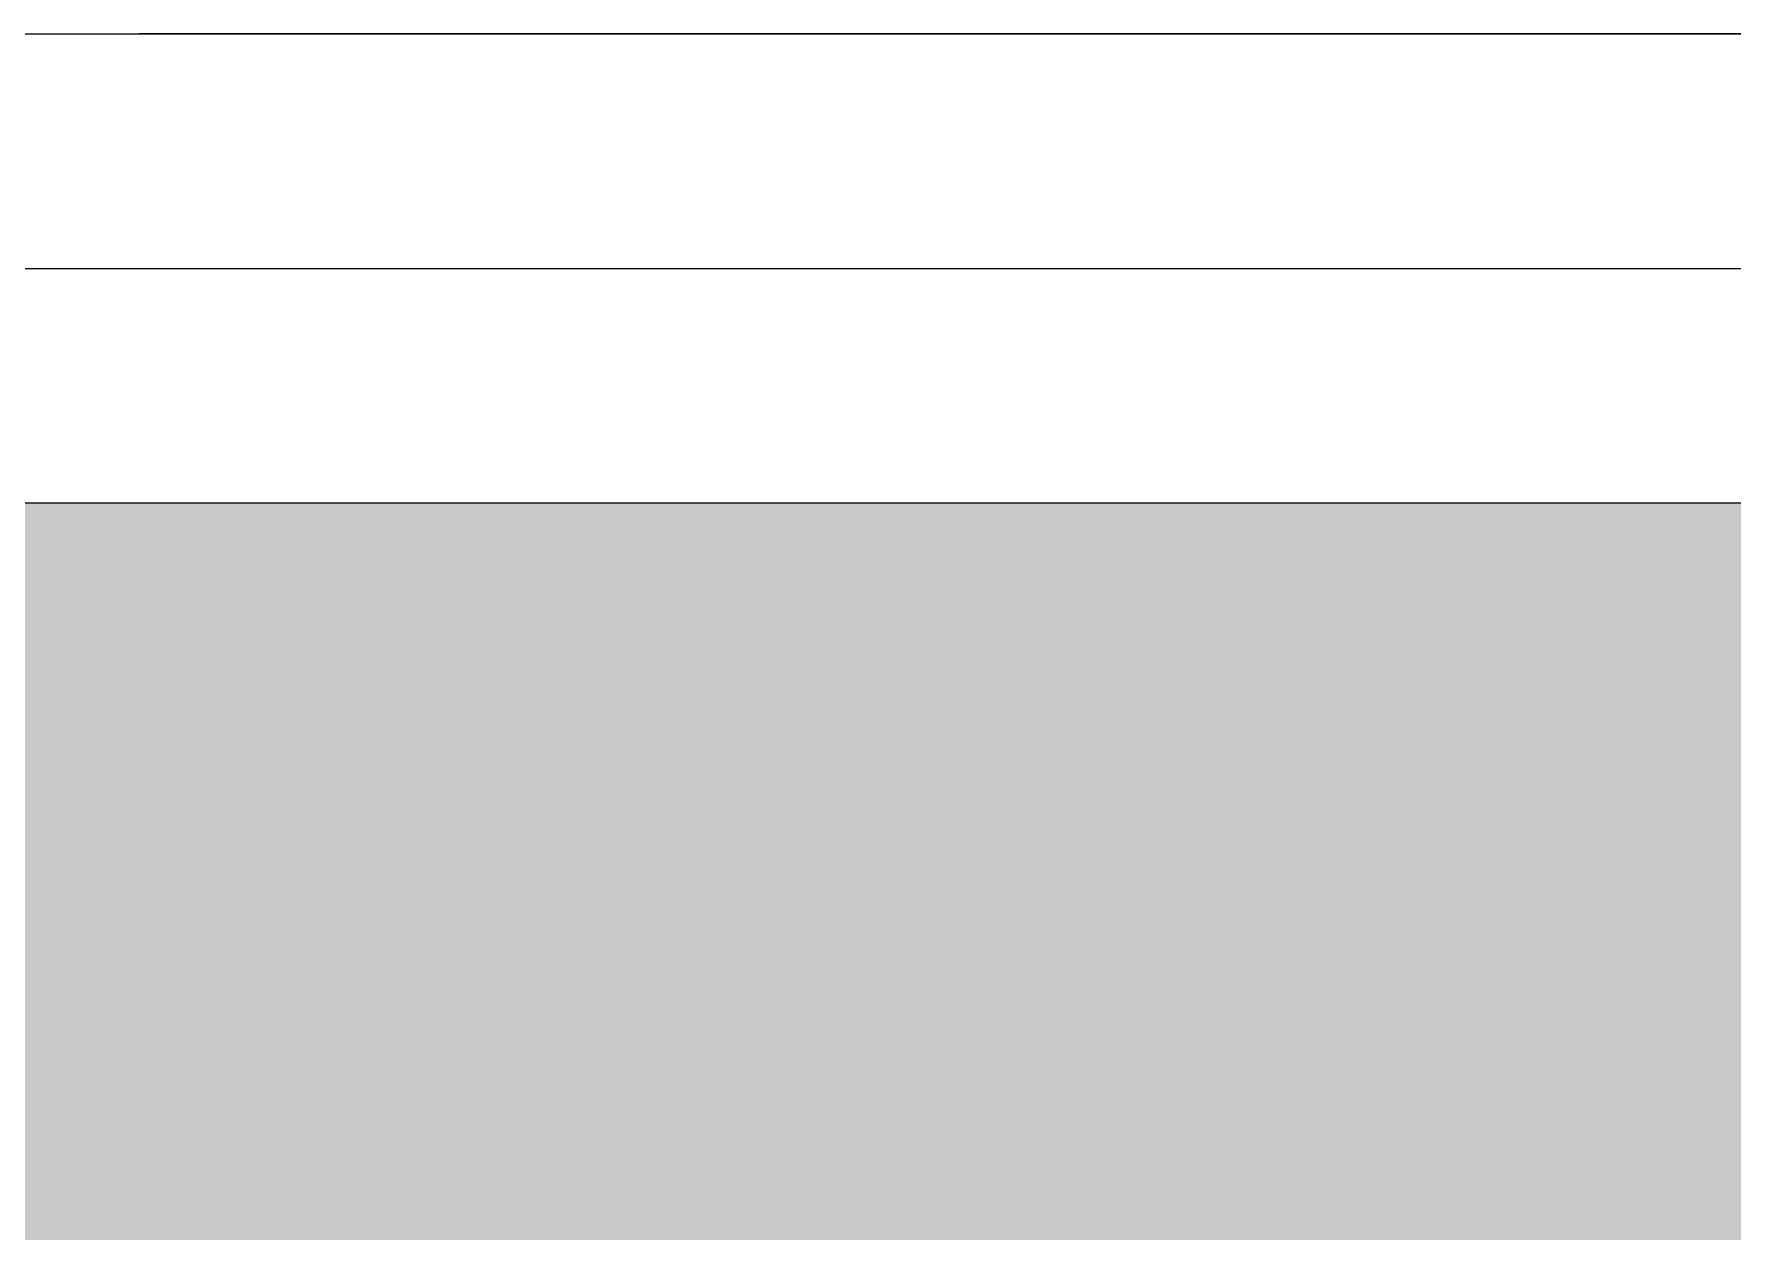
# Model space of a CAD drawing. Header units: millimetres. Extents: x 50254 to 245170, y 481 to 78637.
# Drawn here: x 87067.8 to 87429.7, y 5344.8 to 5600 of the extents above; entities that cross this region are included whole.
import ezdxf

# ---------------------------------------------------------------- set-up
doc = ezdxf.new("R2010")
doc.units = ezdxf.units.MM
doc.linetypes.add('Centre', pattern=[31.75, 6.35, -4.7625, 15.875, -4.7625])
doc.linetypes.add('IMPORT-CENTER _2_', pattern=[40.64, 25.4, -5.08, 5.08, -5.08])
for name, color, linetype, lineweight in [('0-4', 90, 'Continuous', 5), ('A-DETL-GENF-5', 9, 'Continuous', 18), ('A-DETL-THIN', 151, 'Continuous', 18), ('A-FLOR-2', 7, 'Continuous', 18), ('A-FLOR-LEVL-2', 51, 'Centre', 9), ('G-IMPT', 8, 'Continuous', 18), ('G-IMPT-4', 8, 'IMPORT-CENTER _2_', 18), ('M-EQPM', 50, 'Continuous', 18), ('M-EQPM-2', 50, 'Continuous', 25)]:
    doc.layers.add(name, color=color, linetype=linetype, lineweight=lineweight)

# ---------------------------------------------------------------- blocks, each defined once
blk = doc.blocks.new('NCV_TKTC_KET CAU_rvt-3-TKCS_CĂN HỘ LOẠI 1 - MẶT CẮT 2')
at = {"layer": 'A-FLOR-2'}
blk.add_line((29036.94, 5550), (30886.51, 5550), dxfattribs=at)
blk = doc.blocks.new('TKTC_XREF_251221_MB TANG 2-7 - TKTC_XREF_260130_MB TANG 2-5_dwg_$cc-V91-TKCS_CĂN HỘ LOẠI 1 - MẶT CẮT 2')
at = {"layer": 'G-IMPT-4'}
for p, q in [((30729.16, 5600), (30850.26, 5600)), ((30789.32, 5600), (30790.11, 5600))]:
    blk.add_line(p, q, dxfattribs=at)
at = {"layer": 'M-EQPM'}
for p, q in [((30789.71, 5600), (30744.71, 5600)), ((30744.71, 5600), (30834.71, 5600)), ((30834.71, 5600), (30789.71, 5600)), ((30790.01, 5600), (30790.01, 5600))]:
    blk.add_line(p, q, dxfattribs=at)
blk = doc.blocks.new('TKTC_XREF_251221_MB TANG 2-7 - TKTC_XREF_260130_MB TANG 2-5_dwg_CUM U_DN100-V92-TKCS_CĂN HỘ LOẠI 1 - MẶT CẮT 2')
at = {"layer": 'G-IMPT'}
for p, q in [((30736.49, 5600), (30734.22, 5600)), ((30735.24, 5600), (30844.18, 5600)), ((30735.57, 5600), (30735.24, 5600)), ((30742.18, 5600), (30735.36, 5600)), ((30736.47, 5600), (30736.49, 5600)), ((30741.04, 5600), (30736.49, 5600)), ((30737.54, 5600), (30736.78, 5600)), ((30740.05, 5600), (30737.52, 5600)), ((30740.06, 5600), (30737.53, 5600)), ((30740.07, 5600), (30737.54, 5600)), ((30740.82, 5600), (30740.07, 5600)), ((30741.02, 5600), (30741.04, 5600)), ((30743.31, 5600), (30741.04, 5600)), ((30741.56, 5600), (30837.87, 5600)), ((30744.71, 5600), (30834.71, 5600)), ((30839.12, 5600), (30836.85, 5600)), ((30844.81, 5600), (30837.99, 5600)), ((30839.1, 5600), (30839.12, 5600)), ((30843.67, 5600), (30839.12, 5600)), ((30840.17, 5600), (30839.41, 5600)), ((30842.68, 5600), (30840.15, 5600)), ((30842.68, 5600), (30840.16, 5600)), ((30842.7, 5600), (30840.17, 5600)), ((30843.45, 5600), (30842.7, 5600)), ((30843.65, 5600), (30843.67, 5600)), ((30845.94, 5600), (30843.67, 5600)), ((30844.52, 5600), (30844.18, 5600))]:
    blk.add_line(p, q, dxfattribs=at)
at = {"layer": 'G-IMPT', "flags": 128}
for points in [[(30743.29, 5600), (30744.81, 5600), (30744.8, 5600), (30732.67, 5600), (30732.68, 5600), (30734.2, 5600)], [(30734.22, 5600), (30734.2, 5600), (30743.29, 5600), (30743.31, 5600)], [(30740.79, 5600), (30740.82, 5600), (30736.78, 5600), (30736.75, 5600)], [(30741.89, 5600), (30741.56, 5600), (30744.71, 5600)], [(30838.2, 5600), (30837.87, 5600), (30834.71, 5600)], [(30845.92, 5600), (30847.44, 5600), (30847.43, 5600), (30835.3, 5600), (30835.31, 5600), (30836.82, 5600)], [(30836.85, 5600), (30836.82, 5600), (30845.92, 5600), (30845.94, 5600)], [(30843.42, 5600), (30843.45, 5600), (30839.41, 5600), (30839.38, 5600)]]:
    blk.add_lwpolyline(points, dxfattribs=at)
blk = doc.blocks.new('TKTC_XREF_251221_MB TANG 2-7 - TKTC_XREF_260130_MB TANG 2-5_dwg_$cc-V71-TKCS_CĂN HỘ LOẠI 1 - MẶT CẮT 2')
at = {"layer": 'G-IMPT-4'}
for p, q in [((29205.11, 5600), (29358.12, 5600)), ((29281.62, 5600), (29281.61, 5600))]:
    blk.add_line(p, q, dxfattribs=at)
at = {"layer": 'M-EQPM'}
for p, q in [((29281.61, 5600), (29224.76, 5600)), ((29224.76, 5600), (29338.47, 5600)), ((29335.69, 5600), (29227.54, 5600)), ((29227.54, 5600), (29281.61, 5600)), ((29281.61, 5600), (29335.69, 5600)), ((29338.47, 5600), (29281.61, 5600))]:
    blk.add_line(p, q, dxfattribs=at)
blk = doc.blocks.new('TKTC_XREF_251221_MB TANG 2-7 - TKTC_XREF_260130_MB TANG 2-5_dwg_CUM U_DN100-V93-TKCS_CĂN HỘ LOẠI 1 - MẶT CẮT 2')
at = {"layer": 'G-IMPT'}
for p, q in [((30557.79, 5600), (30542.47, 5600)), ((30542.47, 5600), (30544.38, 5600)), ((30547.26, 5600), (30544.38, 5600)), ((30544.38, 5600), (30555.88, 5600)), ((30554.44, 5600), (30545.82, 5600)), ((30546.14, 5600), (30683.8, 5600)), ((30553, 5600), (30547.26, 5600)), ((30548.53, 5600), (30547.58, 5600)), ((30552.68, 5600), (30547.58, 5600)), ((30551.73, 5600), (30548.53, 5600)), ((30551.73, 5600), (30548.53, 5600)), ((30551.73, 5600), (30548.53, 5600)), ((30552.68, 5600), (30551.73, 5600)), ((30555.88, 5600), (30553, 5600)), ((30554.12, 5600), (30675.82, 5600)), ((30554.12, 5600), (30558.11, 5600)), ((30555.88, 5600), (30557.79, 5600)), ((30558.11, 5600), (30671.83, 5600)), ((30675.82, 5600), (30671.83, 5600)), ((30687.47, 5600), (30672.14, 5600)), ((30672.14, 5600), (30674.06, 5600)), ((30676.93, 5600), (30674.06, 5600)), ((30674.06, 5600), (30685.55, 5600)), ((30684.11, 5600), (30675.5, 5600)), ((30682.68, 5600), (30676.93, 5600)), ((30678.21, 5600), (30677.25, 5600)), ((30682.36, 5600), (30677.25, 5600)), ((30681.4, 5600), (30678.21, 5600)), ((30681.4, 5600), (30678.21, 5600)), ((30681.4, 5600), (30678.21, 5600)), ((30682.36, 5600), (30681.4, 5600)), ((30685.55, 5600), (30682.68, 5600)), ((30685.55, 5600), (30687.47, 5600))]:
    blk.add_line(p, q, dxfattribs=at)
blk = doc.blocks.new('TKTC_XREF_251221_MB TANG 2-7 - TKTC_XREF_251221_MB TANG 2-7-2039446-TKCS_CĂN HỘ LOẠI 1 - MẶT CẮT 2')
at = {"layer": 'M-EQPM'}
for p, q in [((30536.32, 5600), (30536.65, 5600)), ((31036.18, 5600), (30536.32, 5600)), ((30536.32, 5600), (30536.65, 5600)), ((31036.18, 5600), (30536.32, 5600)), ((30536.65, 5600), (31038.25, 5600)), ((30536.65, 5600), (31038.25, 5600)), ((30538.07, 5600), (30538.4, 5600)), ((31037.93, 5600), (30538.07, 5600)), ((30538.07, 5600), (30538.4, 5600)), ((31037.93, 5600), (30538.07, 5600)), ((30538.4, 5600), (31036.51, 5600)), ((30538.4, 5600), (31036.51, 5600))]:
    blk.add_line(p, q, dxfattribs=at)
at = {"layer": 'M-EQPM-2'}
blk.add_line((24226.94, 5600), (33993.72, 5600), dxfattribs=at)
at = {"extrusion": (0, 0, -1)}
blk.add_blockref('TKTC_XREF_251221_MB TANG 2-7 - TKTC_XREF_260130_MB TANG 2-5_dwg_$cc-V71-TKCS_CĂN HỘ LOẠI 1 - MẶT CẮT 2', (-59896.58, 0), dxfattribs=at)
for name in ['TKTC_XREF_251221_MB TANG 2-7 - TKTC_XREF_260130_MB TANG 2-5_dwg_CUM U_DN100-V93-TKCS_CĂN HỘ LOẠI 1 - MẶT CẮT 2', 'TKTC_XREF_251221_MB TANG 2-7 - TKTC_XREF_260130_MB TANG 2-5_dwg_$cc-V91-TKCS_CĂN HỘ LOẠI 1 - MẶT CẮT 2', 'TKTC_XREF_251221_MB TANG 2-7 - TKTC_XREF_260130_MB TANG 2-5_dwg_CUM U_DN100-V92-TKCS_CĂN HỘ LOẠI 1 - MẶT CẮT 2']:
    blk.add_blockref(name, (0, 0))

msp = doc.modelspace()

# ---------------------------------------------------------------- hatches: boundary and pattern name
at = {"layer": 'A-DETL-GENF-5'}
h = msp.add_hatch(dxfattribs=at)
h.set_pattern_fill('FP_4', color=256, style=0, pattern_type=2)
h.set_pattern_definition([(50, (86375.93, 15375), (364.368, -31.878), [38.1, -419.1]), (355, (86375.93, 15375), (-70.486, 382.113), [30.48, -335.28]), (100.451, (86406.3, 15372.34), (293.885, 350.233), [32.38, -356.18]), (46.184, (86375.93, 15476.6), (542.158, -84.086), [57.15, -628.65]), (96.636, (86421.1, 15469.6), (474.805, 494.855), [48.57, -534.27]), (351.184, (86375.9, 15476.6), (474.81, 494.85), [45.72, -502.92]), (21, (86426.73, 15451.2), (303.2285, -204.5305), [38.1, -419.1]), (326, (86426.73, 15451.2), (123.604, 368.376), [30.48, -335.28]), (71.451, (86452, 15434.16), (426.834, 163.843), [32.38, -356.18]), (37.5, (86375.93, 15375), (6.1766, 169.1102), [3.353, -327.863, 3.353, -337.007, -336.55]), (37.5, (86375.93, 15375), (6.1766, 169.1102), [-671.576, 3.353, -333.197]), (7.5, (86375.93, 15375), (133.639, 200.3615), [3.353, -190.703, 3.353, -320.243, -128.27]), (7.5, (86375.93, 15375), (133.639, 200.3615), [-517.652, 3.353, -124.917]), (327.5, (86262.64, 15375), (271.1818, -11.4584), [3.353, -123.647, 3.353, -392.887, -525.78]), (327.5, (86262.64, 15375), (271.1818, -11.4584), [-523.24, 3.353, -522.427]), (317.5, (86211.84, 15375), (296.2585, 50.853), [3.353, -161.747, 3.353, -259.791, -373.38]), (317.5, (86211.84, 15375), (296.2585, 50.853), [-428.244, 3.353, -370.027]), (45, (86375.93, 15375), (-125.7236, 125.7236), []), (45, (86375.93, 15565.5), (-125.7236, 125.7236), [])])
h.paths.add_polyline_path([(81290.86, 4950), (81390.86, 4950), (81390.86, 5380), (85390.86, 5380), (85390.86, 5150), (85590.86, 5150), (85590.86, 5330), (89488.85, 5330), (89488.85, 5100), (90088.85, 5100), (90088.85, 5360), (90547.64, 5360), (90547.64, 5530), (90090.86, 5530), (90090.86, 5500), (85589.86, 5500.25), (85589.86, 5550), (81090.86, 5550), (81090.86, 5500), (80780.86, 5500), (80780.86, 5330), (81090.86, 5330), (81090.86, 4950)])

# ---------------------------------------------------------------- linework, layer by layer
at = {"layer": 'A-DETL-THIN'}
msp.add_line((90090.86, 5500), (85589.86, 5500), dxfattribs=at)
at = {"layer": 'A-FLOR-LEVL-2'}
msp.add_line((80406.56, 5600), (91086.07, 5600), dxfattribs=at)

# ---------------------------------------------------------------- block references
at = {"layer": '0-4'}
msp.add_blockref('NCV_TKTC_KET CAU_rvt-3-TKCS_CĂN HỘ LOẠI 1 - MẶT CẮT 2', (56553.92, 0), dxfattribs=at)
at = {"layer": 'M-EQPM'}
msp.add_blockref('TKTC_XREF_251221_MB TANG 2-7 - TKTC_XREF_251221_MB TANG 2-7-2039446-TKCS_CĂN HỘ LOẠI 1 - MẶT CẮT 2', (56553.92, 0), dxfattribs=at)

doc.saveas('drawing.dxf')
